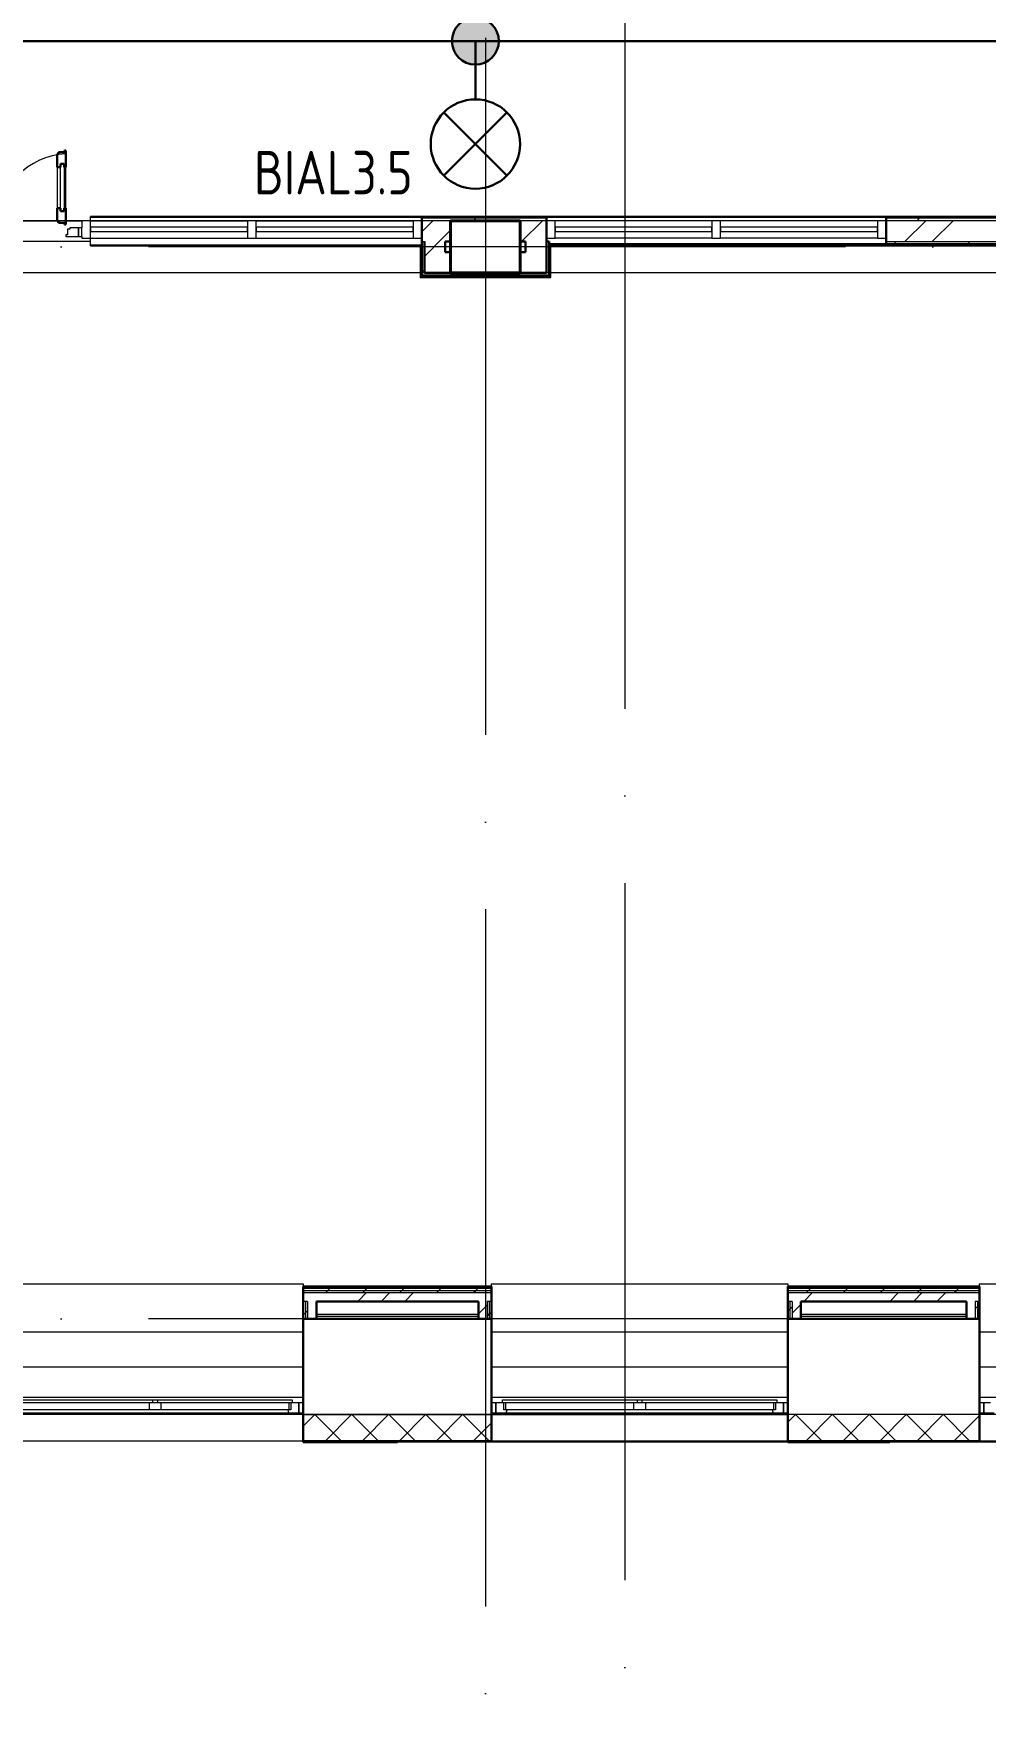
# Model space of a CAD drawing. Header units: millimetres. Extents: x -421858 to 614926, y -468665 to 141641.
# Drawn here: x 284353 to 289815, y -20005 to -10389 of the extents above; entities that cross this region are included whole.
import ezdxf
from ezdxf.enums import TextEntityAlignment as Align

# ---------------------------------------------------------------- set-up
doc = ezdxf.new("R2010")
doc.units = ezdxf.units.MM
doc.set_wipeout_variables(frame=1)
doc.linetypes.add('ADSK_Линия сетки', pattern=[25, 20, -2.5, 0, -2.5])
doc.linetypes.add('ADSK_Сверху', pattern=[450, 300, -150])
for name, color, linetype, lineweight in [('_ Окна', 7, 'Continuous', 9), ('RC-Линии_связи-Адресные', 5, 'Continuous', 30), ('RC-Оповещение_световое', 7, 'Continuous', 30), ('Витраж', 7, 'Continuous', 9), ('Двери', 252, 'Continuous', 9), ('Линии', 252, 'Continuous', 9), ('лс', 5, 'Continuous', 30), ('Несущие колонны', 252, 'Continuous', 18), ('Ограждение', 252, 'Continuous', 9), ('Окна', 252, 'Continuous', 9), ('Оси', 252, 'Continuous', 9), ('Панели витража', 252, 'Continuous', 9), ('Стены внутренние', 7, 'Continuous', 18), ('Стены наружные', 7, 'Continuous', 18), ('Стены штриховка', 252, 'Continuous', 9)]:
    doc.layers.add(name, color=color, linetype=linetype, lineweight=lineweight)
doc.layers.add('RC-Позиционные_обозначения', color=7, linetype='Continuous')
doc.layers.add('Двери открывание', color=7, linetype='Continuous', lineweight=9, true_color=0xc0c0c0)
doc.styles.add('RubezhCAD', font='', dxfattribs={"oblique": 10})
doc.styles.get("Standard").update_dxf_attribs({"font": ''})
doc.styles.get('RubezhCAD').set_extended_font_data('GOST type A')
doc.styles.get('Standard').set_extended_font_data('GOST type B')

# ---------------------------------------------------------------- blocks, each defined once
blk = doc.blocks.new('3 этаж')
at = {"layer": '_ Окна', "color": 251, "lineweight": 18, "true_color": 0x636466}
for p, q in [((285829.8, -18245.4), (285829.8, -18286.4)), ((285875.8, -18245.4), (285837.8, -18245.4)), ((285875.8, -18303.4), (285875.8, -18245.4)), ((287043.8, -18245.4), (287005.8, -18245.4)), ((287005.8, -18245.4), (287005.8, -18303.4)), ((287051.8, -18286.4), (287051.8, -18245.4)), ((288609.8, -18245.4), (288609.8, -18286.4)), ((288655.8, -18245.4), (288617.8, -18245.4)), ((288655.8, -18303.4), (288655.8, -18245.4)), ((289843.8, -18245.4), (289805.8, -18245.4)), ((289805.8, -18245.4), (289805.8, -18303.4)), ((285811.8, -18286.4), (285816.3, -18303.4)), ((285816.3, -18303.4), (285875.8, -18303.4)), ((285829.8, -18286.4), (285817.8, -18286.4)), ((287005.8, -18303.4), (287065.2, -18303.4)), ((287063.8, -18286.4), (287051.8, -18286.4)), ((287065.2, -18303.4), (287069.8, -18286.4)), ((288591.8, -18286.4), (288596.3, -18303.4)), ((288596.3, -18303.4), (288655.8, -18303.4)), ((288609.8, -18286.4), (288597.8, -18286.4)), ((289805.8, -18303.4), (289865.2, -18303.4))]:
    blk.add_line(p, q, dxfattribs=at)
at = {"layer": '_ Окна', "color": 251, "true_color": 0x636466}
for p, q in [((285900.8, -18245.4), (285875.8, -18245.4)), ((285875.8, -18245.4), (285875.8, -18303.4)), ((287005.8, -18245.4), (286980.8, -18245.4)), ((287005.8, -18303.4), (287005.8, -18245.4)), ((288680.8, -18245.4), (288655.8, -18245.4)), ((288655.8, -18245.4), (288655.8, -18303.4)), ((289805.8, -18245.4), (289780.8, -18245.4)), ((289805.8, -18303.4), (289805.8, -18245.4)), ((285875.8, -18303.4), (285900.8, -18303.4)), ((286980.8, -18303.4), (287005.8, -18303.4)), ((288655.8, -18303.4), (288680.8, -18303.4)), ((289780.8, -18303.4), (289805.8, -18303.4))]:
    blk.add_line(p, q, dxfattribs=at)
at = {"layer": 'Витраж', "color": 251, "lineweight": 18, "true_color": 0x636466, "extrusion": (0, 0, -1)}
for p, q in [((284680.8, -11463.4), (284630.8, -11463.4)), ((284630.8, -11463.4), (284630.8, -11503.4)), ((284680.8, -11563.4), (284680.8, -11463.4)), ((285630.8, -11463.4), (285580.8, -11463.4)), ((285580.8, -11463.4), (285580.8, -11563.4)), ((285630.8, -11563.4), (285630.8, -11463.4)), ((286580.8, -11463.4), (286530.8, -11463.4)), ((286530.8, -11463.4), (286530.8, -11563.4)), ((286580.8, -11563.4), (286580.8, -11463.4)), ((287345.4, -11463.4), (287295.4, -11463.4)), ((287295.4, -11463.4), (287295.4, -11563.4)), ((287345.4, -11563.4), (287345.4, -11463.4)), ((288295.4, -11463.4), (288245.4, -11463.4)), ((288245.4, -11463.4), (288245.4, -11563.4)), ((288295.4, -11563.4), (288295.4, -11463.4)), ((289245.3, -11463.4), (289195.3, -11463.4)), ((289195.3, -11463.4), (289195.3, -11563.4)), ((289245.3, -11563.4), (289245.3, -11463.4)), ((284630.8, -11553.4), (284630.8, -11563.4)), ((284630.8, -11563.4), (284680.8, -11563.4)), ((285580.8, -11563.4), (285630.8, -11563.4)), ((286530.8, -11563.4), (286580.8, -11563.4)), ((287295.4, -11563.4), (287345.4, -11563.4)), ((288245.4, -11563.4), (288295.4, -11563.4)), ((289195.3, -11563.4), (289245.3, -11563.4))]:
    blk.add_line(p, q, dxfattribs=at)
at = {"layer": 'Витраж', "color": 251, "true_color": 0x636466}
for p, q in [((284680.8, -11463.4), (285580.8, -11463.4)), ((285630.8, -11463.4), (286530.8, -11463.4)), ((288245.4, -11463.4), (287345.5, -11463.4)), ((289195.3, -11463.4), (288295.4, -11463.4)), ((284680.8, -11563.4), (285580.8, -11563.4)), ((285630.8, -11563.4), (286530.8, -11563.4)), ((288245.4, -11563.4), (287345.5, -11563.4)), ((289195.3, -11563.4), (288295.4, -11563.4))]:
    blk.add_line(p, q, dxfattribs=at)
at = {"layer": 'Витраж', "color": 251, "lineweight": 18, "true_color": 0x636466}
for p, q in [((286580.8, -11463.4), (286530.8, -11463.4)), ((286530.8, -11463.4), (286530.8, -11563.4)), ((286580.8, -11563.4), (286580.8, -11463.4)), ((287345.5, -11463.4), (287295.5, -11463.4)), ((287295.5, -11463.4), (287295.5, -11563.4)), ((287345.5, -11563.4), (287345.5, -11463.4)), ((286530.8, -11563.4), (286580.8, -11563.4)), ((287295.5, -11563.4), (287345.5, -11563.4))]:
    blk.add_line(p, q, dxfattribs=at)
at = {"layer": 'Двери', "color": 251, "lineweight": 30, "true_color": 0x636466}
for p, q in [((284496.8, -11079.4), (284488.8, -11079.4)), ((284488.8, -11079.4), (284488.8, -11155.4)), ((284530.8, -11070.4), (284496.8, -11070.4)), ((284496.8, -11070.4), (284496.8, -11079.4)), ((284508.8, -11155.4), (284508.8, -11137.4)), ((284508.8, -11137.4), (284529.8, -11137.4)), ((284529.8, -11137.4), (284529.8, -11155.4)), ((284538.8, -11061.4), (284530.8, -11061.4)), ((284530.8, -11061.4), (284530.8, -11070.4)), ((284538.8, -11155.4), (284538.8, -11061.4)), ((284488.8, -11155.4), (284508.8, -11155.4)), ((284529.8, -11155.4), (284538.8, -11155.4)), ((284488.8, -11391.4), (284488.8, -11467.4)), ((284488.8, -11391.4), (284508.8, -11391.4)), ((284508.8, -11391.4), (284508.8, -11409.4)), ((284508.8, -11409.4), (284529.8, -11409.4)), ((284529.8, -11391.4), (284538.8, -11391.4)), ((284529.8, -11409.4), (284529.8, -11391.4)), ((284538.8, -11485.4), (284538.8, -11391.4)), ((284488.8, -11467.4), (284496.8, -11467.4)), ((284496.8, -11467.4), (284496.8, -11476.4)), ((284496.8, -11476.4), (284530.8, -11476.4)), ((284530.8, -11476.4), (284530.8, -11485.4)), ((284530.8, -11485.4), (284538.8, -11485.4))]:
    blk.add_line(p, q, dxfattribs=at)
at = {"layer": 'Двери', "color": 251, "true_color": 0x636466}
for p, q in [((284508.8, -11409.4), (284508.8, -11137.4)), ((284508.8, -11137.4), (284529.8, -11137.4)), ((284529.8, -11137.4), (284529.8, -11409.4)), ((284488.8, -11155.4), (284488.8, -11391.4)), ((284538.8, -11391.4), (284538.8, -11155.4)), ((284529.8, -11409.4), (284508.8, -11409.4)), ((284561.8, -11511.4), (284547.8, -11511.4)), ((284547.8, -11511.4), (284547.8, -11545.4)), ((284561.8, -11503.4), (284561.8, -11511.4)), ((284610.8, -11503.4), (284561.8, -11503.4)), ((284630.8, -11503.4), (284610.8, -11503.4)), ((284610.8, -11503.4), (284610.8, -11553.4)), ((284610.8, -11553.4), (284610.8, -11503.4)), ((284630.8, -11553.4), (284630.8, -11503.4)), ((284547.8, -11545.4), (284538.8, -11545.4)), ((284538.8, -11545.4), (284538.8, -11553.4)), ((284538.8, -11553.4), (284610.8, -11553.4)), ((284610.8, -11553.4), (284630.8, -11553.4))]:
    blk.add_line(p, q, dxfattribs=at)
at = {"layer": 'Двери открывание', "color": 251, "true_color": 0x636466}
blk.add_arc((284556.8, -11485.4), 406, 92.54104, 180, dxfattribs=at)
at = {"layer": 'Линии', "color": 251, "linetype": 'ADSK_Сверху', "ltscale": 200, "true_color": 0x636466}
for p, q in [((294550.8, -11463.4), (261340.8, -11463.4)), ((294550.8, -11763.4), (261340.8, -11763.4))]:
    blk.add_line(p, q, dxfattribs=at)
at = {"layer": 'Несущие колонны', "color": 251, "lineweight": 40, "true_color": 0x636466}
for p, q in [((286745.8, -11463.4), (287145.8, -11463.4)), ((286745.8, -11763.4), (286745.8, -11463.4)), ((287145.8, -11463.4), (286745.8, -11463.4)), ((287145.8, -11463.4), (287145.8, -11763.4)), ((286745.8, -11583.4), (286745.8, -11763.4)), ((287145.8, -11763.4), (287145.8, -11583.4)), ((287145.8, -11763.4), (286745.8, -11763.4)), ((286745.8, -11763.4), (287145.8, -11763.4))]:
    blk.add_line(p, q, dxfattribs=at)
at = {"layer": 'Несущие колонны', "color": 251, "true_color": 0x636466}
for p, q in [((286745.8, -11463.4), (286745.8, -11583.4)), ((287145.8, -11583.4), (287145.8, -11463.4))]:
    blk.add_line(p, q, dxfattribs=at)
at = {"layer": 'Ограждение', "color": 251, "true_color": 0x636466}
for p, q in [((284680.8, -11443.4), (284680.8, -11438.4)), ((291686.2, -11438.4), (284680.8, -11438.4)), ((284680.8, -11608.4), (284680.8, -11603.4)), ((284680.8, -11608.4), (286570.8, -11608.4)), ((286570.8, -11608.4), (286575.8, -11603.4)), ((286570.8, -11608.4), (286570.8, -11788.4)), ((287320.8, -11608.4), (287315.8, -11603.4)), ((287320.8, -11788.4), (287320.8, -11608.4)), ((287320.8, -11608.4), (291526.2, -11608.4)), ((286570.8, -11788.4), (286575.8, -11783.4)), ((286570.8, -11788.4), (287320.8, -11788.4)), ((287320.8, -11788.4), (287315.8, -11783.4)), ((284200.8, -17563.4), (285900.8, -17563.4)), ((285900.8, -17563.4), (285900.8, -17578.4)), ((286980.8, -17578.4), (286980.8, -17563.4)), ((286980.8, -17563.4), (288680.8, -17563.4)), ((288680.8, -17563.4), (288680.8, -17578.4)), ((289780.8, -17578.4), (289780.8, -17563.4)), ((289780.8, -17563.4), (291480.8, -17563.4)), ((286905.8, -17738.4), (285975.8, -17738.4)), ((289705.8, -17738.4), (288755.8, -17738.4)), ((284200.8, -17838.4), (285900.8, -17838.4)), ((286980.8, -17838.4), (288680.8, -17838.4)), ((289780.8, -17838.4), (291480.8, -17838.4)), ((284200.8, -18038.4), (285900.8, -18038.4)), ((286980.8, -18038.4), (288680.8, -18038.4)), ((289780.8, -18038.4), (291480.8, -18038.4)), ((284200.8, -18213.4), (285900.8, -18213.4)), ((286980.8, -18213.4), (288680.8, -18213.4)), ((289780.8, -18213.4), (291480.8, -18213.4))]:
    blk.add_line(p, q, dxfattribs=at)
at = {"layer": 'Окна', "color": 251, "true_color": 0x636466}
for p, q in [((284263.8, -18228.4), (285035.8, -18228.4)), ((285035.8, -18245.4), (284263.8, -18245.4)), ((285015.8, -18245.4), (285015.8, -18286.4)), ((285035.8, -18228.4), (285065.8, -18228.4)), ((285035.8, -18228.4), (285035.8, -18245.4)), ((285065.8, -18245.4), (285035.8, -18245.4)), ((285065.8, -18228.4), (285837.8, -18228.4)), ((285065.8, -18245.4), (285065.8, -18228.4)), ((285837.8, -18245.4), (285065.8, -18245.4)), ((285085.8, -18286.4), (285085.8, -18245.4)), ((285817.8, -18245.4), (285817.8, -18286.4)), ((285837.8, -18228.4), (285837.8, -18245.4)), ((287043.8, -18228.4), (287815.8, -18228.4)), ((287043.8, -18245.4), (287043.8, -18228.4)), ((287815.8, -18245.4), (287043.8, -18245.4)), ((287063.8, -18286.4), (287063.8, -18245.4)), ((287795.8, -18245.4), (287795.8, -18286.4)), ((287815.8, -18228.4), (287845.8, -18228.4)), ((287815.8, -18228.4), (287815.8, -18245.4)), ((287845.8, -18245.4), (287815.8, -18245.4)), ((287845.8, -18228.4), (288617.8, -18228.4)), ((287845.8, -18245.4), (287845.8, -18228.4)), ((288617.8, -18245.4), (287845.8, -18245.4)), ((287865.8, -18286.4), (287865.8, -18245.4)), ((288597.8, -18245.4), (288597.8, -18286.4)), ((288617.8, -18228.4), (288617.8, -18245.4)), ((285015.8, -18286.4), (284283.8, -18286.4)), ((284285.2, -18303.4), (285816.3, -18303.4)), ((285085.8, -18286.4), (285015.8, -18286.4)), ((285817.8, -18286.4), (285085.8, -18286.4)), ((287795.8, -18286.4), (287063.8, -18286.4)), ((287065.2, -18303.4), (288596.3, -18303.4)), ((287865.8, -18286.4), (287795.8, -18286.4)), ((288597.8, -18286.4), (287865.8, -18286.4))]:
    blk.add_line(p, q, dxfattribs=at)
at = {"layer": 'Оси', "color": 251, "linetype": 'ADSK_Линия сетки', "ltscale": 200, "true_color": 0x636466}
for p, q in [((286945.8, 34587.2), (286945.8, -30119.6)), ((287745.8, -263.4), (287745.8, -31389.6)), ((314013.1, -11613.4), (237073.5, -11613.4)), ((314013.1, -17763.4), (237073.5, -17763.4))]:
    blk.add_line(p, q, dxfattribs=at)
at = {"layer": 'Панели витража', "color": 251, "lineweight": 18, "true_color": 0x636466}
for p, q in [((285580.8, -11500.9), (284680.8, -11500.9)), ((284680.8, -11500.9), (284680.8, -11525.9)), ((284680.8, -11525.9), (285580.8, -11525.9)), ((285580.8, -11525.9), (285580.8, -11500.9)), ((286530.8, -11500.9), (285630.8, -11500.9)), ((285630.8, -11500.9), (285630.8, -11525.9)), ((285630.8, -11525.9), (286530.8, -11525.9)), ((286530.8, -11525.9), (286530.8, -11500.9)), ((288245.4, -11500.9), (287345.4, -11500.9)), ((287345.4, -11500.9), (287345.4, -11525.9)), ((287345.4, -11525.9), (288245.4, -11525.9)), ((288245.4, -11525.9), (288245.4, -11500.9)), ((289195.3, -11500.9), (288295.4, -11500.9)), ((288295.4, -11500.9), (288295.4, -11525.9)), ((288295.4, -11525.9), (289195.3, -11525.9)), ((289195.3, -11525.9), (289195.3, -11500.9))]:
    blk.add_line(p, q, dxfattribs=at)
at = {"layer": 'Стены внутренние', "color": 251, "lineweight": 30, "true_color": 0x636466}
for p, q in [((285900.8, -17763.4), (285900.8, -18465.4)), ((286905.8, -17763.4), (285975.8, -17763.4)), ((286980.8, -18465.4), (286980.8, -17763.4)), ((288680.8, -17763.4), (288680.8, -18465.4)), ((289705.8, -17763.4), (288755.8, -17763.4)), ((289780.8, -18465.4), (289780.8, -17763.4)), ((285900.8, -18465.4), (286980.8, -18465.4)), ((288680.8, -18465.4), (289780.8, -18465.4))]:
    blk.add_line(p, q, dxfattribs=at)
at = {"layer": 'Стены внутренние', "color": 251, "true_color": 0x636466}
for p, q in [((312295.8, -18313.4), (280361.8, -18313.4)), ((285900.8, -18313.4), (288680.8, -18313.4)), ((285900.8, -18465.4), (284200.8, -18465.4)), ((288680.8, -18465.4), (286980.8, -18465.4)), ((291480.8, -18465.4), (289780.8, -18465.4))]:
    blk.add_line(p, q, dxfattribs=at)
at = {"layer": 'Стены внутренние', "color": 251, "linetype": 'Continuous', "lineweight": 9, "true_color": 0x636466}
for p, q in [((285900.8, -18378.9), (285966.2, -18313.4)), ((286117.8, -18463.4), (285967.8, -18313.4)), ((286028.4, -18463.4), (286178.4, -18313.4)), ((286330, -18463.4), (286180, -18313.4)), ((286240.5, -18463.4), (286390.5, -18313.4)), ((286542.1, -18463.4), (286392.1, -18313.4)), ((286452.6, -18463.4), (286602.6, -18313.4)), ((286754.2, -18463.4), (286604.2, -18313.4)), ((286664.8, -18463.4), (286814.8, -18313.4)), ((286966.4, -18463.4), (286816.4, -18313.4)), ((286876.9, -18463.4), (286980.8, -18359.6)), ((288680.8, -18356.6), (288724, -18313.4)), ((288875.5, -18463.4), (288725.5, -18313.4)), ((288786.1, -18463.4), (288936.1, -18313.4)), ((289087.7, -18463.4), (288937.7, -18313.4)), ((288998.2, -18463.4), (289148.2, -18313.4)), ((289299.8, -18463.4), (289149.8, -18313.4)), ((289210.4, -18463.4), (289360.4, -18313.4)), ((289511.9, -18463.4), (289361.9, -18313.4)), ((289422.5, -18463.4), (289572.5, -18313.4)), ((289724.1, -18463.4), (289574.1, -18313.4)), ((289634.6, -18463.4), (289780.8, -18317.3)), ((285905.7, -18463.4), (285902.8, -18460.5)), ((288793.8, -18465.4), (288793.8, -18465.4)), ((289402.2, -18465.4), (289401.1, -18463.4)), ((289636.6, -18464.9), (289635.7, -18463.4))]:
    blk.add_line(p, q, dxfattribs=at)
at = {"layer": 'Стены наружные', "color": 251, "true_color": 0x636466}
for p, q in [((283272.8, -11463.4), (284488.8, -11463.4)), ((284538.8, -11463.4), (284630.8, -11463.4)), ((284680.8, -11463.4), (284680.8, -11443.4)), ((284680.8, -11443.4), (286580.8, -11443.4)), ((286745.8, -11583.4), (286745.8, -11463.4)), ((287145.8, -11463.4), (287145.8, -11583.4)), ((287295.5, -11443.4), (289245.3, -11443.4)), ((284680.8, -11583.4), (283080.8, -11583.4)), ((284680.8, -11603.4), (284680.8, -11563.4)), ((286575.8, -11603.4), (284680.8, -11603.4)), ((285975.8, -17748.4), (286905.8, -17748.4)), ((288755.8, -17748.4), (289705.8, -17748.4)), ((288680.8, -18470.4), (286440.8, -18470.4)), ((292030.8, -18470.4), (289265.8, -18470.4)), ((289780.8, -18465.4), (289780.8, -18470.4))]:
    blk.add_line(p, q, dxfattribs=at)
at = {"layer": 'Стены наружные', "color": 251, "lineweight": 30, "true_color": 0x636466}
for p, q in [((286580.8, -11443.4), (286580.8, -11778.4)), ((287295.5, -11443.4), (286580.8, -11443.4)), ((286745.8, -11463.4), (287145.8, -11463.4)), ((287295.5, -11763.4), (287295.5, -11443.4)), ((289245.3, -11443.4), (289245.3, -11598.4)), ((291691.2, -11443.4), (289245.3, -11443.4)), ((286575.8, -11603.4), (286575.8, -11783.4)), ((286580.8, -11603.4), (286575.8, -11603.4)), ((286595.8, -11583.4), (286595.8, -11763.4)), ((286715.8, -11583.4), (286745.8, -11583.4)), ((286715.8, -11643.4), (286715.8, -11583.4)), ((287145.8, -11583.4), (287175.5, -11583.4)), ((287175.5, -11583.4), (287175.5, -11643.4)), ((287310.8, -11583.4), (287295.8, -11583.4)), ((287295.8, -11583.4), (287295.8, -11763.4)), ((287310.8, -11583.4), (287310.8, -11778.4)), ((291536.2, -11598.4), (287310.8, -11598.4)), ((287315.8, -11783.4), (287315.8, -11603.4)), ((287315.8, -11603.4), (291531.2, -11603.4)), ((286745.8, -11643.4), (286715.8, -11643.4)), ((286745.8, -11763.4), (286745.8, -11643.4)), ((287175.5, -11643.4), (287145.8, -11643.4)), ((287145.8, -11643.4), (287145.8, -11763.4)), ((286575.8, -11783.4), (287315.8, -11783.4)), ((286580.8, -11778.4), (287310.8, -11778.4)), ((287295.8, -11763.4), (286595.8, -11763.4)), ((285900.8, -17578.4), (285900.8, -17763.4)), ((286980.8, -17578.4), (285900.8, -17578.4)), ((286980.8, -17763.4), (286980.8, -17578.4)), ((288680.8, -17578.4), (288680.8, -17763.4)), ((289780.8, -17578.4), (288680.8, -17578.4)), ((289780.8, -17763.4), (289780.8, -17578.4)), ((285975.8, -17663.4), (286905.8, -17663.4)), ((285975.8, -17763.4), (285975.8, -17663.4)), ((286905.8, -17663.4), (286905.8, -17763.4)), ((288755.8, -17663.4), (289705.8, -17663.4)), ((288755.8, -17763.4), (288755.8, -17663.4)), ((289705.8, -17663.4), (289705.8, -17763.4)), ((285900.8, -17763.4), (285975.8, -17763.4)), ((286905.8, -17763.4), (286980.8, -17763.4)), ((288680.8, -17763.4), (288755.8, -17763.4)), ((289705.8, -17763.4), (289780.8, -17763.4)), ((286440.8, -18465.4), (285900.8, -18465.4)), ((285900.8, -18465.4), (285900.8, -18470.4)), ((285900.8, -18470.4), (286440.8, -18470.4)), ((286440.8, -18465.4), (286440.8, -18470.4)), ((288680.8, -18465.4), (289265.8, -18465.4)), ((288680.8, -18465.4), (288680.8, -18470.4)), ((289265.8, -18470.4), (288680.8, -18470.4)), ((289265.8, -18465.4), (289265.8, -18470.4))]:
    blk.add_line(p, q, dxfattribs=at)
at = {"layer": 'Стены наружные', "color": 251, "linetype": 'Continuous', "lineweight": 9, "true_color": 0x636466}
for p, q in [((286580.8, -11526.4), (286643.7, -11463.4)), ((286608.7, -11448.4), (286613.7, -11443.4)), ((286679.4, -11448.4), (286684.4, -11443.4)), ((286680.9, -11583.4), (286745.8, -11518.6)), ((286750.1, -11448.4), (286755.1, -11443.4)), ((286820.8, -11448.4), (286825.8, -11443.4)), ((286876.5, -11463.4), (286891.5, -11448.4)), ((286891.5, -11448.4), (286896.5, -11443.4)), ((286962.3, -11448.4), (286967.3, -11443.4)), ((287033, -11448.4), (287038, -11443.4)), ((287103.7, -11448.4), (287108.7, -11443.4)), ((287152.4, -11583.4), (287272.4, -11463.4)), ((287174.4, -11448.4), (287179.4, -11443.4)), ((287245.1, -11448.4), (287250.1, -11443.4)), ((289295.7, -11448.4), (289300.7, -11443.4)), ((289352.5, -11583.4), (289472.5, -11463.4)), ((289366.4, -11448.4), (289371.4, -11443.4)), ((289422.1, -11463.4), (289437.1, -11448.4)), ((289437.1, -11448.4), (289442.1, -11443.4)), ((289507.8, -11448.4), (289512.8, -11443.4)), ((289509.7, -11583.4), (289629.7, -11463.4)), ((289578.6, -11448.4), (289583.6, -11443.4)), ((289649.3, -11448.4), (289654.3, -11443.4)), ((289720, -11448.4), (289725, -11443.4)), ((289790.7, -11448.4), (289795.7, -11443.4)), ((286575.8, -11622.8), (286580.8, -11617.8)), ((286620.9, -11643.4), (286680.9, -11583.4)), ((287372.9, -11603.4), (287377.9, -11598.4)), ((287443.7, -11603.4), (287448.7, -11598.4)), ((287514.4, -11603.4), (287519.4, -11598.4)), ((287585.1, -11603.4), (287590.1, -11598.4)), ((287655.8, -11603.4), (287660.8, -11598.4)), ((287726.5, -11603.4), (287731.5, -11598.4)), ((287797.2, -11603.4), (287802.2, -11598.4)), ((287867.9, -11603.4), (287872.9, -11598.4)), ((287938.6, -11603.4), (287943.6, -11598.4)), ((288009.3, -11603.4), (288014.3, -11598.4)), ((288080.1, -11603.4), (288085.1, -11598.4)), ((288150.8, -11603.4), (288155.8, -11598.4)), ((288221.5, -11603.4), (288226.5, -11598.4)), ((288292.2, -11603.4), (288297.2, -11598.4)), ((288362.9, -11603.4), (288367.9, -11598.4)), ((288433.6, -11603.4), (288438.6, -11598.4)), ((288504.3, -11603.4), (288509.3, -11598.4)), ((288575, -11603.4), (288580, -11598.4)), ((288645.7, -11603.4), (288650.7, -11598.4)), ((288716.4, -11603.4), (288721.4, -11598.4)), ((288787.2, -11603.4), (288792.2, -11598.4)), ((288857.9, -11603.4), (288862.9, -11598.4)), ((288928.6, -11603.4), (288933.6, -11598.4)), ((288999.3, -11603.4), (289004.3, -11598.4)), ((289070, -11603.4), (289075, -11598.4)), ((289140.7, -11603.4), (289145.7, -11598.4)), ((289211.4, -11603.4), (289216.4, -11598.4)), ((289282.1, -11603.4), (289287.1, -11598.4)), ((289287.1, -11598.4), (289302.1, -11583.4)), ((289352.8, -11603.4), (289357.8, -11598.4)), ((289423.6, -11603.4), (289428.6, -11598.4)), ((289494.3, -11603.4), (289499.3, -11598.4)), ((289565, -11603.4), (289570, -11598.4)), ((289635.7, -11603.4), (289640.7, -11598.4)), ((289706.4, -11603.4), (289711.4, -11598.4)), ((289711.4, -11598.4), (289726.4, -11583.4)), ((289777.1, -11603.4), (289782.1, -11598.4)), ((286575.8, -11693.5), (286580.8, -11688.5)), ((286595.8, -11668.6), (286620.9, -11643.4)), ((287310.8, -11665.6), (287315.8, -11660.6)), ((286575.8, -11764.2), (286580.8, -11759.2)), ((286580.8, -11759.2), (286595.8, -11744.2)), ((286627.3, -11783.4), (286632.3, -11778.4)), ((286698, -11783.4), (286703, -11778.4)), ((286768.7, -11783.4), (286773.7, -11778.4)), ((286839.4, -11783.4), (286844.4, -11778.4)), ((286910.1, -11783.4), (286915.1, -11778.4)), ((286980.8, -11783.4), (286985.8, -11778.4)), ((286985.8, -11778.4), (287000.8, -11763.4)), ((287051.5, -11783.4), (287056.5, -11778.4)), ((287122.2, -11783.4), (287127.2, -11778.4)), ((287192.9, -11783.4), (287197.9, -11778.4)), ((287263.7, -11783.4), (287268.7, -11778.4)), ((287286.7, -11763.4), (287295.5, -11754.6)), ((287310.8, -11736.3), (287315.8, -11731.3)), ((285918.4, -17583.4), (285923.4, -17578.4)), ((285989.1, -17583.4), (285994.1, -17578.4)), ((286042.4, -17600.9), (286054.9, -17588.4)), ((286059.9, -17583.4), (286064.9, -17578.4)), ((286130.6, -17583.4), (286135.6, -17578.4)), ((286201.3, -17583.4), (286206.3, -17578.4)), ((286254.5, -17600.9), (286267, -17588.4)), ((286267, -17588.4), (286272, -17583.4)), ((286272, -17583.4), (286277, -17578.4)), ((286342.7, -17583.4), (286347.7, -17578.4)), ((286413.4, -17583.4), (286418.4, -17578.4)), ((286466.6, -17600.9), (286479.1, -17588.4)), ((286484.1, -17583.4), (286489.1, -17578.4)), ((286554.8, -17583.4), (286559.8, -17578.4)), ((286625.5, -17583.4), (286630.5, -17578.4)), ((286678.7, -17600.9), (286691.2, -17588.4)), ((286691.2, -17588.4), (286696.2, -17583.4)), ((286696.2, -17583.4), (286701.2, -17578.4)), ((286767, -17583.4), (286772, -17578.4)), ((286837.7, -17583.4), (286842.7, -17578.4)), ((286890.9, -17600.9), (286903.4, -17588.4)), ((286908.4, -17583.4), (286913.4, -17578.4)), ((286979.1, -17583.4), (286980.8, -17581.8)), ((288680.8, -17578.8), (288681.1, -17578.4)), ((288746.9, -17583.4), (288751.9, -17578.4)), ((288800.1, -17600.9), (288812.6, -17588.4)), ((288812.6, -17588.4), (288817.6, -17583.4)), ((288817.6, -17583.4), (288822.6, -17578.4)), ((288888.3, -17583.4), (288893.3, -17578.4)), ((288959, -17583.4), (288964, -17578.4)), ((289012.2, -17600.9), (289024.7, -17588.4)), ((289029.7, -17583.4), (289034.7, -17578.4)), ((289100.4, -17583.4), (289105.4, -17578.4)), ((289171.1, -17583.4), (289176.1, -17578.4)), ((289224.3, -17600.9), (289236.8, -17588.4)), ((289236.8, -17588.4), (289241.8, -17583.4)), ((289241.8, -17583.4), (289246.8, -17578.4)), ((289312.5, -17583.4), (289317.5, -17578.4)), ((289383.3, -17583.4), (289388.3, -17578.4)), ((289436.5, -17600.9), (289449, -17588.4)), ((289454, -17583.4), (289459, -17578.4)), ((289524.7, -17583.4), (289529.7, -17578.4)), ((289595.4, -17583.4), (289600.4, -17578.4)), ((289648.6, -17600.9), (289661.1, -17588.4)), ((289661.1, -17588.4), (289666.1, -17583.4)), ((289666.1, -17583.4), (289671.1, -17578.4)), ((289736.8, -17583.4), (289741.8, -17578.4)), ((286029.9, -17613.4), (286042.4, -17600.9)), ((286213.3, -17663.4), (286263.3, -17613.4)), ((286242, -17613.4), (286254.5, -17600.9)), ((286348.3, -17663.4), (286398.3, -17613.4)), ((286454.1, -17613.4), (286466.6, -17600.9)), ((286483.2, -17663.4), (286533.2, -17613.4)), ((286666.2, -17613.4), (286678.7, -17600.9)), ((286878.4, -17613.4), (286890.9, -17600.9)), ((286905.8, -17734.3), (286955.8, -17684.3)), ((286976.6, -17663.4), (286980.8, -17659.3)), ((288680.8, -17620.9), (288688.2, -17613.4)), ((288705.8, -17730.8), (288755.8, -17680.8)), ((288773.2, -17663.4), (288823.2, -17613.4)), ((288787.6, -17613.4), (288800.1, -17600.9)), ((288999.7, -17613.4), (289012.2, -17600.9)), ((289211.8, -17613.4), (289224.3, -17600.9)), ((289266.6, -17663.4), (289316.6, -17613.4)), ((289401.5, -17663.4), (289451.5, -17613.4)), ((289424, -17613.4), (289436.5, -17600.9)), ((289536.5, -17663.4), (289586.5, -17613.4)), ((289636.1, -17613.4), (289648.6, -17600.9)), ((289768.3, -17693.4), (289780.8, -17680.9)), ((285900.8, -17742.5), (285913.3, -17730)), ((285913.3, -17730), (285925.8, -17717.5)), ((286955.8, -17748.2), (286968.3, -17735.7)), ((286968.3, -17735.7), (286980.8, -17723.2)), ((288680.8, -17720.2), (288693.3, -17707.7)), ((288693.3, -17707.7), (288705.8, -17695.2)), ((289755.8, -17705.9), (289768.3, -17693.4)), ((288793.8, -18465.4), (288790.9, -18470.4))]:
    blk.add_line(p, q, dxfattribs=at)
at = {"layer": 'Стены штриховка', "color": 251, "true_color": 0x636466}
for p, q in [((287295.5, -11448.4), (286580.8, -11448.4)), ((286745.8, -11463.4), (286580.8, -11463.4)), ((287295.5, -11463.4), (287145.8, -11463.4)), ((291691.2, -11448.4), (289245.3, -11448.4)), ((291691.2, -11463.4), (289245.3, -11463.4)), ((286580.8, -11583.4), (286595.8, -11583.4)), ((289245.3, -11583.4), (291551.2, -11583.4)), ((286980.8, -17583.4), (285900.8, -17583.4)), ((285900.8, -17588.4), (286980.8, -17588.4)), ((289780.8, -17583.4), (288680.8, -17583.4)), ((288680.8, -17588.4), (289780.8, -17588.4)), ((285900.8, -17600.9), (286980.8, -17600.9)), ((285900.8, -17613.4), (286980.8, -17613.4)), ((285925.8, -17663.4), (285900.8, -17663.4)), ((285913.3, -17663.4), (285913.3, -17763.4)), ((285925.8, -17663.4), (285925.8, -17763.4)), ((286980.8, -17663.4), (286955.8, -17663.4)), ((286955.8, -17663.4), (286955.8, -17763.4)), ((286968.3, -17663.4), (286968.3, -17763.4)), ((288680.8, -17600.9), (289780.8, -17600.9)), ((288680.8, -17613.4), (289780.8, -17613.4)), ((288705.8, -17663.4), (288680.8, -17663.4)), ((288693.3, -17663.4), (288693.3, -17763.4)), ((288705.8, -17663.4), (288705.8, -17763.4)), ((289780.8, -17663.4), (289755.8, -17663.4)), ((289755.8, -17663.4), (289755.8, -17763.4)), ((289768.3, -17663.4), (289768.3, -17763.4)), ((285902.8, -18389.4), (285900.8, -18389.4)), ((285902.8, -18389.4), (285902.8, -18463.4)), ((286980.8, -18389.4), (286978.8, -18389.4)), ((286978.8, -18463.4), (286978.8, -18389.4)), ((288682.8, -18389.4), (288680.8, -18389.4)), ((288682.8, -18389.4), (288682.8, -18463.4)), ((289780.8, -18389.4), (289778.8, -18389.4)), ((289778.8, -18463.4), (289778.8, -18389.4)), ((285902.8, -18463.4), (286978.8, -18463.4)), ((288682.8, -18463.4), (289778.8, -18463.4))]:
    blk.add_line(p, q, dxfattribs=at)
blk = doc.blocks.new('RC-UGO-OS-10')
at = {"layer": 'RC-Оповещение_световое', "color": 5}
for p, q in [((-1.812, 1.812), (1.811, -1.812)), ((-1.812, -1.812), (1.811, 1.811))]:
    blk.add_line(p, q, dxfattribs=at)
blk.add_circle((0, 0), 2.562, dxfattribs=at)
at = {"layer": 'RC-Оповещение_световое'}
blk.add_attdef('PSTN', text='', height=2.5, dxfattribs=at).set_placement((0.862, 2.394), align=Align.BOTTOM_LEFT)
blk = doc.blocks.new('кс-4')
at = {"layer": 'RC-Линии_связи-Адресные'}
h = blk.add_hatch(color=11, dxfattribs=at)
h.dxf.hatch_style = 1
h.paths.add_polyline_path([(134.7, 0, 1), (-134.7, 0, 1)])
at = {"layer": 'RC-Линии_связи-Адресные', "color": 116, "true_color": 0x136734}
blk.add_circle((0, 0), 134.7, dxfattribs=at)

msp = doc.modelspace()

# ---------------------------------------------------------------- linework, layer by layer
at = {"layer": 'лс', "color": 116, "linetype": 'Continuous', "ltscale": 100, "true_color": 0x136734, "transparency": 33554687}
msp.add_line((250864.4, -10433), (301687.3, -10433), dxfattribs=at)
at = {"layer": 'лс', "color": 11, "linetype": 'Continuous', "ltscale": 100, "transparency": 33554687}
msp.add_line((286888.1, -10767.3), (286888.1, -10433), dxfattribs=at)

# ---------------------------------------------------------------- block references
msp.add_blockref('3 этаж', (0, 0))
at = {"layer": 'RC-Линии_связи-Адресные'}
msp.add_blockref('кс-4', (286888.1, -10433), dxfattribs=at)

# ---------------------------------------------------------------- next in the draw order: block references
at = {"layer": 'RC-Оповещение_световое', "color": 1, "lineweight": 50}
ref = msp.add_blockref('RC-UGO-OS-10', (286888.2, -11023.5), dxfattribs=dict(at, xscale=100, yscale=100, zscale=100))
ref.add_attrib('PSTN', 'BIAL3.5', dxfattribs={"layer": 'RC-Позиционные_обозначения', "height": 250, "style": 'RubezhCAD'}).set_placement((286073.2, -11387.6), align=Align.BOTTOM_CENTER)

doc.saveas('drawing.dxf')
